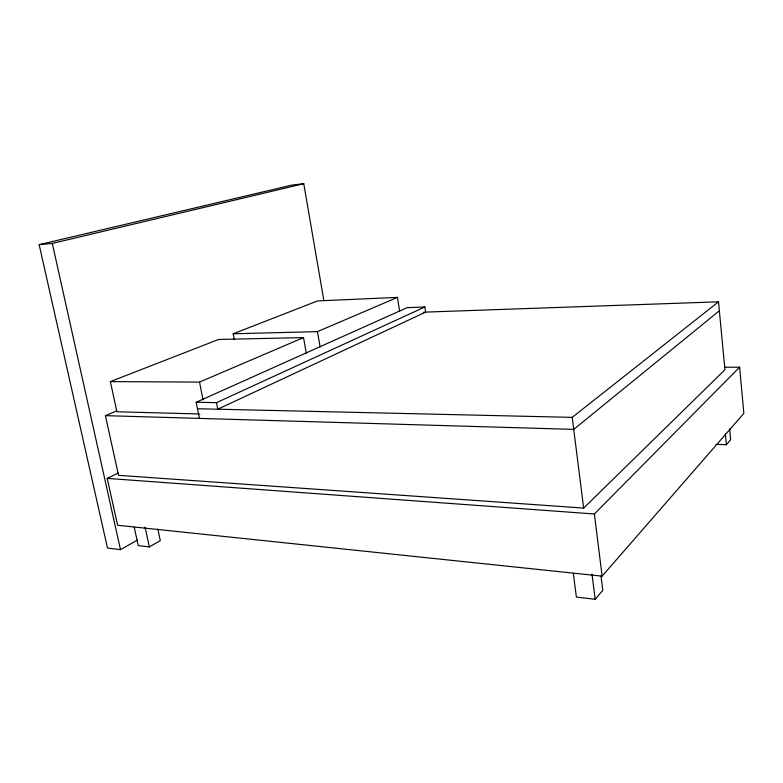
<?xml version="1.0" encoding="UTF-8"?>
<svg xmlns="http://www.w3.org/2000/svg" width="783" height="783" viewBox="0 0 783 783"><rect width="100%" height="100%" fill="white"/><g stroke="black" fill="none" stroke-linecap="round" stroke-linejoin="round"><path stroke-width="1.17" d="M573.303 573.293L576.396 597.086L595.178 599.289L602.793 590.333L601.021 576.102M716.024 444.353L726.409 444.715L730.647 439.713L729.629 428.898M118.164 473.069L107.212 478.384L117.626 525.266L602.117 576.161L743.85 413.375L739.612 367.198L724.95 367.237M107.212 478.384L594.395 513.991L739.612 367.198M116.638 410.909L105.411 415.646L118.527 475.33L583.668 508.079L724.95 369.742L718.52 301.817L423.74 312.172M719.371 310.782L573.733 429.387L105.411 415.646M197.473 408.736L572.216 417.368L718.52 301.817M134.206 527.135L138.248 545.614L149.357 546.916L160.29 540.603L157.823 529.093M323.849 300.476L303.765 183.711L291.893 185.091L39.15 244.658L107.506 548.061L120.494 549.646L137.514 540.064M216.499 402.648L424.866 306.985L425.649 312.104L217.791 409.206L216.499 402.648L196.171 402.266L199.411 418.406M196.171 402.266L407.111 307.66L424.866 306.985M199.822 413.972L116.921 411.78L110.364 381.605L199.518 382.104L303.52 337.59L306.27 353.104M234.303 339.597L233.187 333.783L317.448 331.63L397.441 297.393L399.633 311.311M110.364 381.605L218.584 339.47L303.52 337.59M233.187 333.783L317.585 300.926L397.441 297.393M39.15 244.658L52.295 243.415L303.765 183.711M52.295 243.415L120.494 549.646M145.07 527.135L149.357 546.916M199.518 382.104L203.071 399.898M317.448 331.63L320.11 346.898M572.216 417.368L583.668 508.079M591.997 574.066L595.178 599.289M594.395 513.991L602.117 576.161M725.361 433.792L726.409 444.715"/></g></svg>
